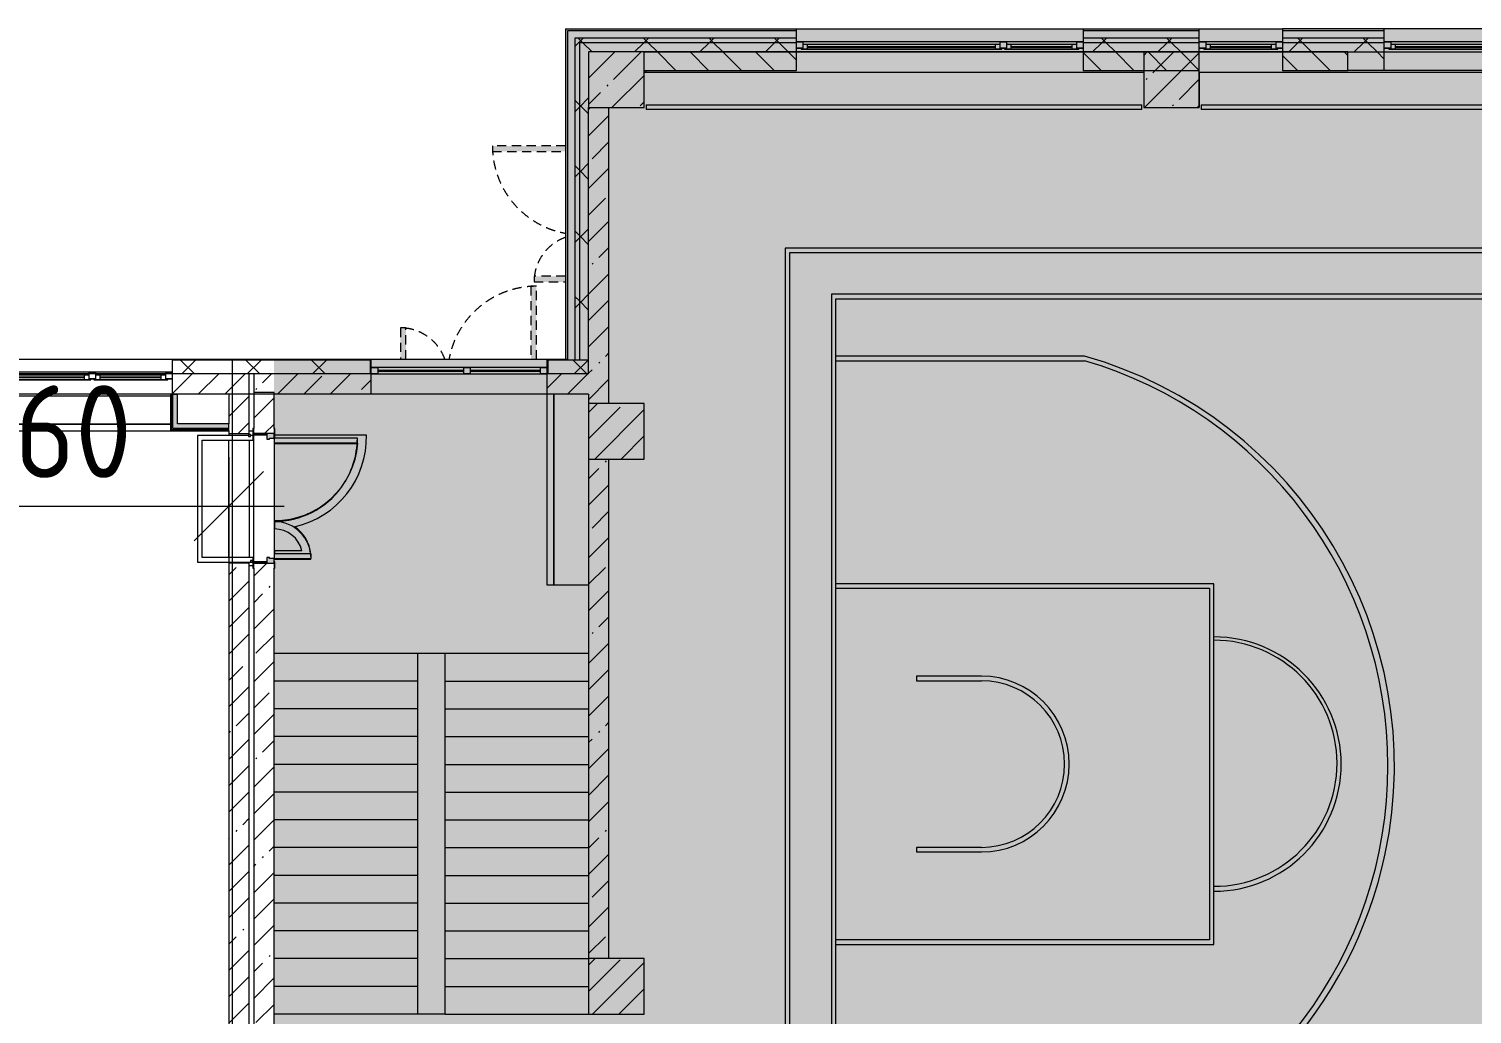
# Model space of a CAD drawing. Header units: millimetres. Extents: x 35143 to 244272, y -8553 to 29000.
# Drawn here: x 153371 to 168972, y 16700 to 27350 of the extents above; entities that cross this region are included whole.
import ezdxf

# ---------------------------------------------------------------- set-up
doc = ezdxf.new("R2010")
doc.units = ezdxf.units.MM
doc.linetypes.add('200_ШТРИХ__ш1_п0_6_', pattern=[160, 100, -60])
for name, color, linetype, lineweight in [('A-ANNO-DIMS', 7, 'Continuous', 9), ('A-ANNO-DIMS-500', 7, 'Continuous', 9), ('A-DETL-MBND-1', 7, '200_ШТРИХ__ш1_п0_6_', 9), ('A-GLAZ-1', 7, 'Continuous', 5), ('A-WALL', 7, 'Continuous', 9), ('A-WALL-4', 7, 'Continuous', 5), ('I-WALL-5', 7, 'Continuous', 5), ('S-COLS-1', 7, 'Continuous', 5), ('Оси', 7, 'Continuous', 9)]:
    doc.layers.add(name, color=color, linetype=linetype, lineweight=lineweight)
doc.layers.add('A-DETL-GENF-6', color=7, linetype='Continuous', lineweight=9, true_color=0xc0c0c0, transparency=0.4)
for name, color, linetype, lineweight, true_color in [('A-DOOR-4', 7, 'Continuous', 5, 0xe2e2e2), ('A-DOOR-5', 7, 'Continuous', 5, 0xb7b7b7), ('A-DOOR-FRAM-3', 7, 'Continuous', 5, 0xe2e2e2), ('A-DOOR-FRAM-4', 7, 'Continuous', 5, 0xaaaaaa), ('A-DOOR-FRAM-5', 7, 'Continuous', 5, 0xb7b7b7), ('A-FLOR-2', 7, 'Continuous', 5, 0xaaaaaa), ('A-FLOR-3', 7, 'Continuous', 5, 0xb7b7b7), ('A-GLAZ-2', 7, 'Continuous', 5, 0x737373), ('A-WALL-5', 7, 'Continuous', 9, 0x737373), ('A-WALL-6', 7, 'Continuous', 5, 0x737373), ('I-WALL-4', 7, 'Continuous', 9, 0xe7e7e7), ('I-WALL-6', 7, 'Continuous', 5, 0x737373), ('S-COLS-2', 7, 'Continuous', 5, 0x737373), ('S-STRS-1', 7, 'Continuous', 5, 0x737373)]:
    doc.layers.add(name, color=color, linetype=linetype, lineweight=lineweight, true_color=true_color)
doc.styles.add('ISOCPEUR_2', font='isocpeur.ttf', dxfattribs={"width": 0.9, "height": 1000})
doc.dimstyles.new('ISO-2_0_0_9К_Средний_округл2_2', dxfattribs={"dimscale": 304.8, "dimtxt": 995.981176, "dimasz": 2.46063, "dimexe": 1.968504, "dimexo": 0, "dimgap": 0, "dimtad": 1, "dimdec": 0, "dimrnd": 10, "dimzin": 0, "dimdsep": 46, "dimtxsty": 'ISOCPEUR_2', "dimblk1": 'OBLIQUE', "dimblk2": 'OBLIQUE', "dimsah": 1, "dimcen": 0.09, "dimdle": 1.968504, "dimazin": 0, "dimtfac": 1, "dimtdec": 4, "dimtix": 1, "dimtmove": 0, "dimatfit": 3, "dimfxl": 1, "dimtvp": 1, "dimtolj": 1, "dimtzin": 0, "dimarcsym": 2})
pattern_1 = [(45, (117261.88, 0), (-285.123, 285.123), []), (45, (117547, 0), (-285.123, 285.123), [504.031, -100.806, 16.764, -84.042])]
pattern_2 = [(45, (117261.9, 0), (-353.5534, 353.5534), []), (135, (117261.9, 0), (-353.5534, -353.5534), [])]
pattern_3 = [(45, (117261.9, 0), (-530.33, 530.33), []), (135, (117261.9, 0), (-530.33, -530.33), [])]

# ---------------------------------------------------------------- blocks, each defined once
blk = doc.blocks.new('BSC_Колонна _Прямоугольная - 600х600-V92-2_1_2_птичка')
at = {"layer": 'S-COLS-1'}
h = blk.add_hatch(dxfattribs=at)
h.set_pattern_fill('FP_103', color=256, style=0, pattern_type=2)
h.set_pattern_definition([(45, (-42460, -26800), (-285.123, 285.123), []), (45, (-42174.88, -26800), (-285.123, 285.123), [504.031, -100.806, 16.764, -84.042])])
h.paths.add_polyline_path([(-300, -300), (300, -300), (300, 300), (-300, 300), (-300, 39)])
at = {"layer": 'S-COLS-2'}
for p, q in [((300, 300), (-300, 300)), ((-300, 300), (-300, -300)), ((300, -300), (300, 300)), ((-300, -300), (300, -300))]:
    blk.add_line(p, q, dxfattribs=at)
blk = doc.blocks.new('BSC_Колонна _Прямоугольная - 600х600-V105-2_1_2_птичка')
at = {"layer": 'S-COLS-1'}
h = blk.add_hatch(dxfattribs=at)
h.set_pattern_fill('FP_113', color=256, style=0, pattern_type=2)
h.set_pattern_definition([(45, (-42460, -17000), (-285.123, 285.123), []), (45, (-42174.88, -17000), (-285.123, 285.123), [504.031, -100.806, 16.764, -84.042])])
h.paths.add_polyline_path([(-300, -300), (300, -300), (300, 300), (-300, 300)])
at = {"layer": 'S-COLS-2'}
for p, q in [((300, 300), (-300, 300)), ((-300, 300), (-300, -300)), ((300, -300), (300, 300)), ((-300, -300), (300, -300))]:
    blk.add_line(p, q, dxfattribs=at)
blk = doc.blocks.new('BSC_Колонна _Прямоугольная - 600х600-V106-2_1_2_птичка')
at = {"layer": 'S-COLS-1'}
h = blk.add_hatch(dxfattribs=at)
h.set_pattern_fill('FP_114', color=256, style=0, pattern_type=2)
h.set_pattern_definition([(45, (-42460, -23000), (-285.123, 285.123), []), (45, (-42174.88, -23000), (-285.123, 285.123), [504.031, -100.806, 16.764, -84.042])])
h.paths.add_polyline_path([(-300, -300), (300, -300), (300, 300), (-300, 300), (-300, -210)])
at = {"layer": 'S-COLS-2'}
for p, q in [((300, 300), (-300, 300)), ((-300, 300), (-300, -300)), ((300, -300), (300, 300)), ((-300, -300), (300, -300))]:
    blk.add_line(p, q, dxfattribs=at)
blk = doc.blocks.new('120_Окно_СКБ_2Ст - 120_Окно_СКБ_2Ст 3100х2500 _мал_створка слева_ 2-19089248-2_1_2_птичка')
at = {"layer": 'A-GLAZ-2'}
for p, q in [((-1550, -75), (-1550, -5)), ((-1550, -5), (-1480, -5)), ((1550, -5), (-1550, -5)), ((-1480, -75), (-1550, -75)), ((-1550, -75), (-1500, -75)), ((-1480, -75), (-1500, -75)), ((-1500, -75), (-1500, -85)), ((-1500, -85), (670, -85)), ((670, -85), (-1500, -85)), ((-1480, -5), (-1480, -75)), ((650, -35), (-1480, -35)), ((-1480, -35), (-1480, -75)), ((-1430, -85), (-1430, -35)), ((-1430, -55), (600, -55)), ((600, -65), (-1430, -65)), ((600, -85), (600, -35)), ((650, -75), (650, -5)), ((650, -5), (720, -5)), ((650, -75), (650, -35)), ((720, -75), (650, -75)), ((670, -75), (650, -75)), ((670, -75), (700, -75)), ((670, -85), (670, -75)), ((720, -75), (700, -75)), ((700, -75), (700, -85)), ((700, -85), (1500, -85)), ((1500, -85), (700, -85)), ((720, -5), (720, -75)), ((1480, -35), (720, -35)), ((720, -35), (720, -75)), ((770, -85), (770, -35)), ((770, -55), (1430, -55)), ((1430, -65), (770, -65)), ((1430, -85), (1430, -35)), ((1480, -75), (1480, -5)), ((1480, -5), (1550, -5)), ((1480, -75), (1480, -35)), ((1550, -75), (1480, -75)), ((1500, -75), (1480, -75)), ((1500, -75), (1550, -75)), ((1500, -85), (1500, -75)), ((1550, -5), (1550, -75))]:
    blk.add_line(p, q, dxfattribs=at)
blk = doc.blocks.new('120_Окно_СКБ_1Ст - 120_Окно_СКБ_1Ст 900х2500_h_-19906774-2_1_2_птичка')
at = {"layer": 'A-GLAZ-2'}
for p, q in [((-450, -75), (-450, -5)), ((-450, -5), (-380, -5)), ((450, -5), (-450, -5)), ((-380, -75), (-450, -75)), ((-450, -75), (-400, -75)), ((-380, -75), (-400, -75)), ((-400, -75), (-400, -85)), ((-400, -85), (400, -85)), ((400, -85), (-400, -85)), ((-380, -5), (-380, -75)), ((380, -35), (-380, -35)), ((-380, -35), (-380, -75)), ((-330, -85), (-330, -35)), ((-330, -55), (330, -55)), ((330, -65), (-330, -65)), ((330, -85), (330, -35)), ((380, -75), (380, -5)), ((380, -5), (450, -5)), ((380, -75), (380, -35)), ((450, -75), (380, -75)), ((400, -75), (380, -75)), ((400, -75), (450, -75)), ((400, -85), (400, -75)), ((450, -5), (450, -75))]:
    blk.add_line(p, q, dxfattribs=at)
blk = doc.blocks.new('120_Окно_СКБ_2Ст - 120_Окно_СКБ_2Ст 3100х2500 _мал_створка слева_ 2-22446355-2_1_2_птичка')
at = {"layer": 'A-GLAZ-1'}
for p, q in [((-1550, -127), (-1550, -57)), ((-1550, -57), (-1480, -57)), ((1550, -57), (-1550, -57)), ((-1480, -127), (-1550, -127)), ((-1550, -127), (-1500, -127)), ((-1480, -127), (-1500, -127)), ((-1500, -127), (-1500, -137)), ((-1500, -137), (670, -137)), ((670, -137), (-1500, -137)), ((-1480, -57), (-1480, -127)), ((650, -87), (-1480, -87)), ((-1480, -87), (-1480, -127)), ((-1430, -137), (-1430, -87)), ((-1430, -107), (600, -107)), ((600, -117), (-1430, -117)), ((600, -137), (600, -87)), ((650, -127), (650, -57)), ((650, -57), (720, -57)), ((650, -127), (650, -87)), ((720, -127), (650, -127)), ((670, -127), (650, -127)), ((670, -127), (700, -127)), ((670, -137), (670, -127)), ((720, -127), (700, -127)), ((700, -127), (700, -137)), ((700, -137), (1500, -137)), ((1500, -137), (700, -137)), ((720, -57), (720, -127)), ((1480, -87), (720, -87)), ((720, -87), (720, -127)), ((770, -137), (770, -87)), ((770, -107), (1430, -107)), ((1430, -117), (770, -117)), ((1430, -137), (1430, -87)), ((1480, -127), (1480, -57)), ((1480, -57), (1550, -57)), ((1480, -127), (1480, -87)), ((1550, -127), (1480, -127)), ((1500, -127), (1480, -127)), ((1500, -127), (1550, -127)), ((1500, -137), (1500, -127)), ((1550, -57), (1550, -127))]:
    blk.add_line(p, q, dxfattribs=at)
blk = doc.blocks.new('120_Окно_СКБ_2Ст - 120_Окно_СКБ_2Ст 1900х2400 глухое-23537524-2_1_2_птичка')
at = {"layer": 'A-GLAZ-2'}
for p, q in [((-950, 5), (-950, 75)), ((-950, 75), (-880, 75)), ((950, 75), (-950, 75)), ((-880, 5), (-950, 5)), ((-950, 5), (950, 5)), ((-880, 75), (-880, 5)), ((-120, 45), (-880, 45)), ((-120, 35), (-880, 35)), ((-120, 5), (-120, 75)), ((-120, 75), (-50, 75)), ((-50, 5), (-120, 5)), ((-50, 75), (-50, 5)), ((880, 45), (-50, 45)), ((880, 35), (-50, 35)), ((880, 5), (880, 75)), ((880, 75), (950, 75)), ((950, 5), (880, 5)), ((950, 75), (950, 5))]:
    blk.add_line(p, q, dxfattribs=at)
blk = doc.blocks.new('110_Дверь_СКБ_2Ст_Наружная - ДН-1_л__ Двухстворчатая 1350 х3200 _ЛК_ в свету с верхним остеклением 2-22448815-2_1_2_птичка')
at = {"layer": 'A-DETL-MBND-1'}
for points in [[(755, 79), (755, 869), (695, 869), (695, 79)], [(-655, 79), (-655, 419), (-715, 419), (-715, 79)]]:
    blk.add_hatch(color=256, dxfattribs=at).paths.add_polyline_path(points)
for p, q in [((755, 869), (695, 869)), ((695, 869), (695, 79)), ((755, 79), (755, 869)), ((-715, 419), (-715, 79)), ((-655, 419), (-715, 419)), ((-655, 79), (-655, 419))]:
    blk.add_line(p, q, dxfattribs=at)
for centre, radius, start, end in [((755, -91), 960, 90, 169.7202), ((-715, -91), 510, 19.6305, 90)]:
    blk.add_arc(centre, radius, start, end, dxfattribs=at)
blk = doc.blocks.new('110_Дверь_СКБ_2Ст - Д-1 Лестничная клетка EIS60-V182-2_1_2_птичка')
at = {"layer": 'A-DOOR-4'}
for points in [[(-587.5, 110), (-587.5, 1010), (-637.5, 1010), (-637.5, 110)], [(662.5, 510), (612.5, 510), (612.5, 110), (662.5, 110)], [(712.5, 30), (697.5, 30), (697.5, -110), (712.5, -110)]]:
    blk.add_hatch(color=256, dxfattribs=at).paths.add_polyline_path(points)
h = blk.add_hatch(color=256, dxfattribs=at)
h.paths.add_polyline_path([(712.5, 110), (662.5, 110), (662.5, 60), (652.5, 60), (654.4, 30), (712.5, 30), (712.5, 90.1)])
h.paths.add_polyline_path([(-627.5, 60), (-637.5, 60), (-637.5, 110), (-687.5, 110), (-687.5, 30), (-627.5, 30)])
at = {"layer": 'A-DOOR-FRAM-3'}
for points in [[(-672.5, 110), (-672.5, 118), (-742.5, 118), (-742.5, 110)], [(-672.5, 30), (-687.5, 30), (-687.5, -110), (-672.5, -110)], [(767.5, 110), (767.5, 118), (697.5, 118), (697.5, 110)], [(-672.5, -110), (-742.5, -110), (-742.5, -118), (-672.5, -118)], [(767.5, -118), (767.5, -110), (697.5, -110), (697.5, -118)]]:
    blk.add_hatch(color=256, dxfattribs=at).paths.add_polyline_path(points)
at = {"layer": 'A-DOOR-5'}
for p, q in [((-637.5, 1010), (-637.5, 110)), ((-587.5, 1010), (-637.5, 1010)), ((-587.5, 110), (-587.5, 1010)), ((662.5, 510), (612.5, 510)), ((612.5, 510), (612.5, 110)), ((662.5, 110), (662.5, 510)), ((-637.5, 110), (-587.5, 110)), ((612.5, 110), (662.5, 110))]:
    blk.add_line(p, q, dxfattribs=at)
for centre, radius, start, end in [((-637.5, 110), 900, 72, 90), ((-637.5, 110), 900, 54, 72), ((-637.5, 110), 900, 0, 54), ((662.5, 110), 400, 90, 180)]:
    blk.add_arc(centre, radius, start, end, dxfattribs=at)
at = {"layer": 'A-DOOR-FRAM-4'}
for p, q in [((-687.5, 110), (-687.5, 30)), ((-687.5, 30), (-627.5, 30)), ((-672.5, 30), (-687.5, 30)), ((-687.5, 30), (-687.5, -110)), ((-672.5, -110), (-672.5, 30)), ((-637.5, 60), (-637.5, 110)), ((-627.5, 60), (-637.5, 60)), ((-627.5, 30), (-627.5, 60)), ((662.5, 60), (652.5, 60)), ((652.5, 60), (652.5, 30)), ((652.5, 30), (712.5, 30)), ((662.5, 110), (662.5, 60)), ((712.5, 30), (697.5, 30)), ((697.5, 30), (697.5, -110)), ((712.5, 30), (712.5, 110)), ((712.5, -110), (712.5, 30)), ((-672.5, -110), (-742.5, -110)), ((-742.5, -110), (-742.5, -118)), ((-742.5, -118), (-672.5, -118)), ((-687.5, -110), (-672.5, -110)), ((-672.5, -118), (-672.5, -110)), ((697.5, -110), (712.5, -110)), ((767.5, -110), (697.5, -110)), ((697.5, -110), (697.5, -118)), ((697.5, -118), (767.5, -118)), ((767.5, -118), (767.5, -110))]:
    blk.add_line(p, q, dxfattribs=at)
at = {"layer": 'A-DOOR-FRAM-5'}
for p, q in [((-672.5, 118), (-742.5, 118)), ((-742.5, 118), (-742.5, 110)), ((-742.5, 110), (-672.5, 110)), ((-637.5, 110), (-687.5, 110)), ((-672.5, 110), (-672.5, 118)), ((712.5, 110), (662.5, 110)), ((767.5, 118), (697.5, 118)), ((697.5, 118), (697.5, 110)), ((697.5, 110), (767.5, 110)), ((767.5, 110), (767.5, 118))]:
    blk.add_line(p, q, dxfattribs=at)
blk = doc.blocks.new('110_Дверь_СКБ_2Ст_Наружная - ДН-1_л__ Двухстворчатая 1350 х3200 _ЛК_ в свету с верхним остеклением EI30-23529464-2_1_2_птичка')
at = {"layer": 'A-DETL-MBND-1'}
for points in [[(695, 512), (695, 125), (755, 125), (755, 915), (695, 915)], [(-715, 125), (-655, 125), (-655, 465), (-715, 465)]]:
    blk.add_hatch(color=256, dxfattribs=at).paths.add_polyline_path(points)
for p, q in [((755, 915), (695, 915)), ((695, 915), (695, 125)), ((755, 125), (755, 915)), ((-715, 465), (-715, 125)), ((-655, 465), (-715, 465)), ((-655, 125), (-655, 465))]:
    blk.add_line(p, q, dxfattribs=at)
for centre, radius, start, end in [((755, -45), 960, 90, 169.737), ((-715, -45), 510, 19.5984, 90)]:
    blk.add_arc(centre, radius, start, end, dxfattribs=at)
blk = doc.blocks.new('Зашивка приборов отопления22 - Зашивка приборов отопления-33321747-2_1_2_птичка')
at = {"layer": 'A-WALL-4'}
for p, q in [((37288, 26888), (34188, 26888)), ((34188, 26567), (37268, 26567)), ((37268, 26567), (34188, 26567)), ((34188, 26492), (37268, 26492))]:
    blk.add_line(p, q, dxfattribs=at)
blk = doc.blocks.new('Зашивка приборов отопления28 - Зашивка приборов отопления-33322877-2_1_2_птичка')
at = {"layer": 'A-WALL-6'}
for p, q in [((75401, 486), (73341, 486)), ((73341, 486), (73341, 411)), ((73341, 411), (73341, 36)), ((75401, 411), (73341, 411)), ((73341, 411), (73341, 36)), ((73341, 411), (75401, 411))]:
    blk.add_line(p, q, dxfattribs=at)
blk = doc.blocks.new('DIMBLOCK66-2_1_2_птичка')
at = {"layer": 'A-ANNO-DIMS-500'}
for p, q in [((155532, 22721), (155532, 21591)), ((155532, 22191), (155532, 22721)), ((150872, 22600), (150872, 21591)), ((150872, 22191), (150872, 22600)), ((150272, 22191), (156132, 22191))]:
    blk.add_line(p, q, dxfattribs=at)
at = {"layer": 'A-ANNO-DIMS-500', "lineweight": 20}
for p, q in [((150872, 22191), (151247, 22566)), ((155532, 22191), (155907, 22566)), ((150872, 22191), (150497, 21816)), ((155532, 22191), (155157, 21816))]:
    blk.add_line(p, q, dxfattribs=at)
at = {"layer": 'A-ANNO-DIMS-500', "color": 0, "insert": (151890, 23497), "char_height": 1000, "width": 3148.83, "attachment_point": 1, "line_spacing_factor": 1.149209, "style": 'ISOCPEUR_2'}
blk.add_mtext('4660', dxfattribs=at)
blk = doc.blocks.new('_Oblique')
at = {"color": 0, "linetype": 'ByBlock', "lineweight": -2}
blk.add_line((-0.5, -0.5), (0.5, 0.5), dxfattribs=at)

msp = doc.modelspace()

# ---------------------------------------------------------------- hatches: boundary and pattern name
at = {"layer": 'A-DETL-GENF-6'}
msp.add_hatch(color=256, dxfattribs=at).paths.add_polyline_path([(193102.8, -280), (193121.9, -280), (193121.9, 3300), (202121.9, 3300), (202121.9, 27350), (159171.9, 27350), (159171.9, 23778), (156021.9, 23778), (156021.9, -280), (192175.3, -280)])
at = {"layer": 'A-WALL-4'}
h = msp.add_hatch(dxfattribs=at)
h.set_pattern_fill('FP_87', color=256, style=0, pattern_type=2)
h.set_pattern_definition(pattern_2)
h.paths.add_polyline_path([(202065.7, 27200), (202121.9, 27200), (202121.9, 27250), (197611.9, 27250), (197611.9, 27200), (201450.5, 27200)])
h.paths.add_polyline_path([(194030.3, 27200), (195111.9, 27200), (195111.9, 27250), (193601.9, 27250), (193601.9, 27200)])
h.paths.add_polyline_path([(184755.1, 27200), (185221.9, 27200), (185218.9, 27250), (183421.9, 27250), (183421.9, 27200), (183827.6, 27200)])
h.paths.add_polyline_path([(186121.9, 27200), (191501.9, 27200), (191501.9, 27250), (186121.9, 27250)])
h.paths.add_polyline_path([(182521.9, 27200), (182521.9, 27250), (181441.9, 27250), (181441.9, 27200), (182217.1, 27200)])
h.paths.add_polyline_path([(166922.2, 27200), (168022.1, 27200), (168022.1, 27250), (166922.2, 27250)])
h.paths.add_polyline_path([(177121.9, 27200), (178301.9, 27200), (178301.9, 27250), (177121.9, 27250)])
h.paths.add_polyline_path([(174421.9, 27200), (174421.9, 27250), (173171.8, 27250), (173171.8, 27200), (174088.7, 27200)])
h.paths.add_polyline_path([(171769.9, 27200), (172271.8, 27200), (172271.8, 27250), (171122.1, 27250), (171122.1, 27200)])
h.paths.add_polyline_path([(159321.9, 27200), (161668.9, 27200), (161668.9, 27250), (159271.9, 27250), (159271.9, 27200)])
h.paths.add_polyline_path([(166022.2, 27200), (166022.2, 27250), (164768.9, 27250), (164768.9, 27200), (165277.2, 27200)])
h = msp.add_hatch(dxfattribs=at)
h.set_pattern_fill('FP_87', color=256, style=0, pattern_type=2)
h.set_pattern_definition(pattern_2)
h.paths.add_polyline_path([(159271.9, 23770), (159321.9, 23770), (159321.9, 27200), (159271.9, 27200), (159271.9, 23778)])
h = msp.add_hatch(dxfattribs=at)
h.set_pattern_fill('FP_87', color=256, style=0, pattern_type=2)
h.set_pattern_definition(pattern_2)
h.paths.add_polyline_path([(201461.9, 27100), (202121.9, 27100), (202121.9, 27200), (197611.9, 27200), (197611.9, 27100), (201450.5, 27100)])
h.paths.add_polyline_path([(184755.1, 27100), (185221.9, 27100), (185218.9, 27200), (183421.9, 27200), (183421.9, 27100), (184021.9, 27100)])
h.paths.add_polyline_path([(182521.9, 27100), (182521.9, 27200), (181441.9, 27200), (181441.9, 27100), (182217.1, 27100)])
h.paths.add_polyline_path([(186121.9, 27100), (191501.9, 27100), (191501.9, 27200), (186121.9, 27200)])
h.paths.add_polyline_path([(195111.9, 27100), (195111.9, 27200), (193601.9, 27200), (193601.9, 27100), (194957.9, 27100)])
h.paths.add_polyline_path([(174421.9, 27100), (174421.9, 27200), (173171.8, 27200), (173171.8, 27100), (174088.7, 27100)])
h.paths.add_polyline_path([(178301.9, 27100), (178301.9, 27200), (177121.9, 27200), (177121.9, 27100), (178262.5, 27100)])
h.paths.add_polyline_path([(171122.1, 27100), (172271.8, 27100), (172271.8, 27200), (171122.1, 27200)])
h.paths.add_polyline_path([(161668.9, 27100), (161668.9, 27200), (159321.9, 27200), (159321.9, 27100), (160639.6, 27100)])
h.paths.add_polyline_path([(164768.9, 27100), (166022.2, 27100), (166022.2, 27200), (164768.9, 27200)])
h.paths.add_polyline_path([(166922.2, 27100), (168022.1, 27100), (168022.1, 27200), (166922.2, 27200)])
h = msp.add_hatch(dxfattribs=at)
h.set_pattern_fill('FP_87', color=256, style=0, pattern_type=2)
h.set_pattern_definition(pattern_2)
h.paths.add_polyline_path([(159421.9, 23770), (159421.9, 27100), (159321.9, 27100), (159321.9, 23770)])
h = msp.add_hatch(dxfattribs=at)
h.set_pattern_fill('FP_97', color=256, style=0, pattern_type=2)
h.set_pattern_definition([(135, (117261.88, 0), (-176.7767, -176.7767), [])])
h.paths.add_polyline_path([(160021.9, 26900), (161668.9, 26900), (161668.9, 27100), (160021.9, 27100), (160021.9, 26947.7)])
h.paths.add_polyline_path([(167626.7, 26900), (167626.7, 27100), (166922.2, 27100), (166922.2, 26900), (167132.3, 26900)])
h.paths.add_polyline_path([(164768.9, 26900), (166022.2, 26900), (166022.2, 27100), (164768.9, 27100)])
h = msp.add_hatch(dxfattribs=at)
h.set_pattern_fill('FP_87', color=256, style=0, pattern_type=2)
h.set_pattern_definition(pattern_2)
h.paths.add_polyline_path([(151121.9, 23620), (151821.9, 23620), (151821.9, 23770), (151101.9, 23770), (151101.9, 23620)])
h.paths.add_polyline_path([(156021.9, 23620), (156021.9, 23770), (154921.9, 23770), (154921.9, 23620), (156002, 23620)])
h = msp.add_hatch(dxfattribs=at)
h.set_pattern_fill('FP_87', color=256, style=0, pattern_type=2)
h.set_pattern_definition(pattern_2)
h.paths.add_polyline_path([(159171.9, 23620), (159421.9, 23620), (159421.9, 23770), (158979.9, 23770), (158979.9, 23620), (159151.2, 23620)])
h.paths.add_polyline_path([(157063.9, 23620), (157063.9, 23770), (156021.9, 23770), (156021.9, 23620), (156929.5, 23620)])
at = {"layer": 'I-WALL-4'}
for points in [[(154926.9, 23029), (154976.9, 23029), (154976.9, 23399), (154926.9, 23399), (154926.9, 23368.5)], [(154976.9, 23029), (155531.9, 23029), (155531.9, 23079), (154976.9, 23079)]]:
    msp.add_hatch(color=256, dxfattribs=at).paths.add_polyline_path(points)
at = {"layer": 'I-WALL-5'}
h = msp.add_hatch(dxfattribs=at)
h.set_pattern_fill('FP_98', color=256, style=0, pattern_type=2)
h.set_pattern_definition([(135, (117261.9, 0), (-353.5534, -353.5534), [])])
h.paths.add_polyline_path([(197611.9, 26900), (197911.9, 26900), (197911.9, 27100), (197611.9, 27100), (197611.9, 26974.9)])
h.paths.add_polyline_path([(201461.9, 26900), (201461.9, 27100), (198411.9, 27100), (198411.9, 26900), (201450.5, 26900)])
h.paths.add_polyline_path([(190801.9, 26900), (190801.9, 27100), (188071.9, 27100), (188071.9, 26900), (190320.3, 26900)])
h.paths.add_polyline_path([(185221.9, 26900), (185218.9, 27100), (184021.9, 27100), (184021.9, 26900), (185218.9, 26900)])
h.paths.add_polyline_path([(191501.9, 26900), (191501.9, 27100), (191301.9, 27100), (191301.9, 26900)])
h.paths.add_polyline_path([(186121.9, 26900), (187571.9, 26900), (187571.9, 27100), (186121.9, 27100)])
h.paths.add_polyline_path([(194011.9, 26900), (194011.9, 27100), (193601.9, 27100), (193601.9, 26900)])
h.paths.add_polyline_path([(195111.9, 26900), (195111.9, 27100), (194511.9, 27100), (194511.9, 26900), (194957.9, 26900)])
h.paths.add_polyline_path([(173624.9, 26900), (174421.9, 26900), (174421.9, 27100), (173171.8, 27100), (173171.8, 26900)])
h.paths.add_polyline_path([(171122.1, 26900), (172271.8, 26900), (172271.8, 27100), (171122.1, 27100)])
h.paths.add_polyline_path([(177121.9, 26900), (178321.9, 26900), (178321.9, 27100), (177121.9, 27100)])
h.paths.add_polyline_path([(181726.7, 26900), (182521.9, 26900), (182521.9, 27100), (181421.9, 27100), (181421.9, 26900)])
h.paths.add_polyline_path([(167626.7, 26900), (168022.1, 26900), (168022.1, 27100), (167626.7, 27100)])
h = msp.add_hatch(dxfattribs=at)
h.set_pattern_fill('FP_95', color=256, style=0, pattern_type=2)
h.set_pattern_definition(pattern_1)
h.paths.add_polyline_path([(159641.9, 23300), (159641.9, 26500), (159421.9, 26500), (159421.9, 23300)])
h = msp.add_hatch(dxfattribs=at)
h.set_pattern_fill('FP_95', color=256, style=0, pattern_type=2)
h.set_pattern_definition(pattern_1)
h.paths.add_polyline_path([(155074.5, 23400), (155751.9, 23400), (155751.9, 23620), (154921.9, 23620), (154921.9, 23400)])
h.paths.add_polyline_path([(150871.9, 23400), (151821.9, 23400), (151821.9, 23620), (150871.9, 23620)])
h = msp.add_hatch(dxfattribs=at)
h.set_pattern_fill('FP_95', color=256, style=0, pattern_type=2)
h.set_pattern_definition(pattern_1)
h.paths.add_polyline_path([(155801.9, 23400), (156021.9, 23400), (156021.9, 23620), (155801.9, 23620)])
h = msp.add_hatch(dxfattribs=at)
h.set_pattern_fill('FP_95', color=256, style=0, pattern_type=2)
h.set_pattern_definition(pattern_1)
h.paths.add_polyline_path([(159421.9, 23400), (159421.9, 23620), (158971.9, 23620), (158971.9, 23400), (159248.3, 23400)])
h.paths.add_polyline_path([(156929.5, 23400), (157071.9, 23400), (157066.9, 23620), (156021.9, 23620), (156021.9, 23400)])
h = msp.add_hatch(dxfattribs=at)
h.set_pattern_fill('FP_95', color=256, style=0, pattern_type=2)
h.set_pattern_definition(pattern_1)
h.paths.add_polyline_path([(156002, 10450), (156021.9, 10450), (156021.9, 12125), (155801.9, 12125), (155801.9, 10450)])
h.paths.add_polyline_path([(155801.9, 13525), (156021.9, 13525), (156021.9, 21575), (155801.9, 21575), (155801.9, 13534.8)])
h.paths.add_polyline_path([(156021.9, 22975), (156021.9, 23420.3), (155801.9, 23420.3), (155801.9, 22975), (156002, 22975)])
h = msp.add_hatch(dxfattribs=at)
h.set_pattern_fill('FP_95', color=256, style=0, pattern_type=2)
h.set_pattern_definition(pattern_1)
h.paths.add_polyline_path([(155531.9, 11200), (155751.9, 11200), (155751.9, 12125), (155531.9, 12125), (155531.9, 11221)])
h.paths.add_polyline_path([(155751.9, 13525), (155751.9, 21575), (155531.9, 21575), (155531.9, 13525)])
h.paths.add_polyline_path([(155751.9, 22975), (155751.9, 23400), (155531.9, 23400), (155531.9, 22975)])
h = msp.add_hatch(dxfattribs=at)
h.set_pattern_fill('FP_187', color=256, style=0, pattern_type=2)
h.set_pattern_definition(pattern_3)
h.paths.add_polyline_path([(154914.4, 23004), (155531.9, 23004), (155531.9, 23016.5), (154914.4, 23016.5)])
h = msp.add_hatch(dxfattribs=at)
h.set_pattern_fill('FP_187', color=256, style=0, pattern_type=2)
h.set_pattern_definition(pattern_3)
h.paths.add_polyline_path([(155074.5, 23016.5), (155531.9, 23016.5), (155531.9, 23029), (154926.9, 23029), (154926.9, 23016.5), (154976.9, 23016.5)])
h = msp.add_hatch(dxfattribs=at)
h.set_pattern_fill('FP_95', color=256, style=0, pattern_type=2)
h.set_pattern_definition(pattern_1)
h.paths.add_polyline_path([(159641.9, 17300), (159641.9, 22700), (159421.9, 22700), (159421.9, 17300)])
at = {"layer": 'S-COLS-1'}
h = msp.add_hatch(dxfattribs=at)
h.set_pattern_fill('FP_95', color=256, style=0, pattern_type=2)
h.set_pattern_definition(pattern_1)
h.paths.add_polyline_path([(166021.9, 26500), (166021.9, 27100), (165421.9, 27100), (165421.9, 26500)])

# ---------------------------------------------------------------- linework, layer by layer
at = {"layer": 'A-DETL-MBND-1'}
msp.add_line((155801.9, 23619.7), (155751.9, 23619.7), dxfattribs=at)
at = {"layer": 'A-FLOR-2'}
for p, q in [((154901.9, 23380), (151821.9, 23380)), ((155801.9, 23400), (155751.9, 23400)), ((151821.9, 23079), (154901.9, 23079)), ((155511.9, 23003), (154901.9, 23003)), ((155746.9, 22954.3), (155195.2, 22954.3)), ((155195.2, 22954.3), (155195.2, 21584.5)), ((155511.9, 23000), (155511.9, 23003)), ((155531.9, 23000), (155511.9, 23000)), ((155793.9, 23000), (155751.9, 23000)), ((155795.2, 22954.3), (155766.9, 22954.3)), ((155795.2, 22904.3), (155795.2, 22954.3)), ((155245.2, 21634.5), (155245.2, 22904.3)), ((155245.2, 22904.3), (155795.2, 22904.3)), ((155195.2, 21584.5), (155793.9, 21584.5)), ((155795.2, 21634.5), (155245.2, 21634.5)), ((155751.2, 21550), (155793.9, 21550)), ((155795.2, 21590), (155795.2, 21634.5))]:
    msp.add_line(p, q, dxfattribs=at)
at = {"layer": 'A-FLOR-3'}
for p, q in [((160041.9, 26880), (160021.9, 26880)), ((166022.2, 26880), (166022.2, 26500)), ((181901.9, 24981.3), (161545.5, 24981.3)), ((161545.5, 24981.3), (161545.5, 13824.4)), ((161595.5, 13874.4), (161595.5, 24931.3)), ((161595.5, 24931.3), (181851.9, 24931.3)), ((181401.9, 24481.3), (162045.5, 24481.3)), ((162045.5, 24481.3), (162045.5, 14324.4)), ((162095.5, 14374.4), (162095.5, 24431.3)), ((162095.5, 24431.3), (171698.7, 24431.3)), ((164781.6, 23812.8), (162091.9, 23812.8)), ((162091.9, 23812.8), (162091.9, 23762.8)), ((162091.9, 23762.8), (164781.6, 23762.8)), ((157020.1, 22959.2), (156025.3, 22959.2)), ((156025.3, 22959.2), (156025.3, 22925)), ((156025.3, 22869.2), (156927.6, 22869.2)), ((156025.3, 22034.2), (156025.3, 21944.2)), ((156322.4, 21708.1), (156025.3, 21708.1)), ((156025.3, 21708.1), (156025.3, 21675)), ((156025.3, 21625), (156025.3, 21618.1)), ((156025.3, 21618.1), (156419.7, 21618.1)), ((166181.6, 21352.8), (162091.9, 21352.8)), ((162091.9, 21352.8), (162091.9, 21302.8)), ((162091.9, 21302.8), (166131.6, 21302.8)), ((166131.6, 21302.8), (166131.6, 17502.8)), ((166181.6, 17452.8), (166181.6, 21352.8)), ((162966.9, 20352.8), (162966.9, 20302.8)), ((163666.9, 20352.8), (162966.9, 20352.8)), ((162966.9, 20302.8), (163666.9, 20302.8)), ((163666.9, 18502.8), (162966.9, 18502.8)), ((162966.9, 18502.8), (162966.9, 18452.8)), ((162966.9, 18452.8), (163666.9, 18452.8)), ((166131.6, 17502.8), (162091.9, 17502.8)), ((162091.9, 17502.8), (162091.9, 17452.8)), ((162091.9, 17452.8), (166181.6, 17452.8))]:
    msp.add_line(p, q, dxfattribs=at)
for centre, radius, start, end in [((163526.9, 19382.8), 4604.2, 348.13013, 74.18669), ((163497.4, 19382.8), 4564.4, 286.34112, 73.65888), ((156025.3, 22939.2), 995, 282.67054, 1.1511), ((156025.3, 22939.2), 905, 270, 355.56313), ((156025.3, 21639.2), 305, 13.0427, 90), ((156025.3, 21639.2), 395, 5.20117, 56.45952), ((156025.3, 21639.2), 395, 356.92799, 357.93552), ((166181.6, 19402.8), 1375, 270, 90), ((166181.6, 19411.7), 1330, 270, 90), ((163666.9, 19402.8), 950, 270, 90), ((163666.9, 19402.8), 900, 270, 90), ((163526.9, 19382.8), 4604.2, 285.81331, 348.1026)]:
    msp.add_arc(centre, radius, start, end, dxfattribs=at)
at = {"layer": 'A-WALL'}
for p, q in [((157066.9, 23773), (154921.9, 23773)), ((157063.9, 23770), (154921.9, 23770)), ((155751.9, 23620), (154921.9, 23620)), ((154914.4, 23016.5), (154914.4, 23399)), ((154926.9, 23029), (154926.9, 23399)), ((155531.9, 23016.5), (154914.4, 23016.5)), ((155531.9, 23029), (154926.9, 23029)), ((155531.9, 23004), (155531.9, 23079))]:
    msp.add_line(p, q, dxfattribs=at)
at = {"layer": 'A-WALL-4'}
for p, q in [((151121.9, 23778), (159171.9, 23778)), ((154921.9, 23778), (154921.9, 23620)), ((155801.9, 23620), (151101.9, 23620)), ((155746.9, 22965), (155746.9, 22945)), ((155766.9, 22965), (155746.9, 22965)), ((155746.9, 22945), (155766.9, 22945)), ((155766.9, 22945), (155766.9, 22965)), ((155786.9, 21605), (155766.9, 21605)), ((155766.9, 21605), (155766.9, 21585)), ((155766.9, 21585), (155786.9, 21585)), ((155786.9, 21585), (155786.9, 21605))]:
    msp.add_line(p, q, dxfattribs=at)
at = {"layer": 'A-WALL-5'}
for p, q in [((159191.9, 27330), (159191.9, 23779.7)), ((161668.9, 27330), (159191.9, 27330)), ((166022.2, 27330), (164768.9, 27330)), ((168022.1, 27330), (166922.2, 27330)), ((159271.9, 27250), (159271.9, 23770)), ((161668.9, 27250), (159271.9, 27250)), ((159321.9, 27200), (159321.9, 23770)), ((161668.9, 27200), (159321.9, 27200)), ((166022.2, 27250), (164768.9, 27250)), ((166022.2, 27200), (164768.9, 27200)), ((168022.1, 27250), (166922.2, 27250)), ((168022.1, 27200), (166922.2, 27200)), ((161668.9, 27100), (160021.9, 27100)), ((160021.9, 27100), (161668.9, 27100)), ((166022.2, 27100), (164768.9, 27100)), ((164768.9, 27100), (166022.2, 27100)), ((167626.7, 27100), (166922.2, 27100)), ((166922.2, 27100), (168022.1, 27100)), ((167626.7, 26900), (167626.7, 27100)), ((157063.9, 23620), (157063.9, 23770)), ((157066.9, 23620), (157066.9, 23773)), ((158976.9, 23773), (158976.9, 23620)), ((159191.9, 23773), (158976.9, 23773)), ((158979.9, 23770), (158979.9, 23620)), ((159421.9, 23770), (158979.9, 23770)), ((159171.9, 23778), (159191.9, 23778)), ((159191.9, 23778), (159191.9, 23770)), ((157071.9, 23620), (155801.9, 23620)), ((159421.9, 23620), (158971.9, 23620))]:
    msp.add_line(p, q, dxfattribs=at)
at = {"layer": 'A-WALL-6'}
for p, q in [((159171.9, 27350), (159171.9, 23778)), ((159171.9, 27350), (166922.2, 27350)), ((161668.9, 27100), (161668.9, 27350)), ((164768.9, 27350), (164768.9, 27100)), ((166022.2, 27100), (166022.2, 27350)), ((166922.2, 27350), (166922.2, 27100)), ((193601.9, 27350), (166922.2, 27350)), ((168022.1, 27100), (168022.1, 27350)), ((161668.9, 26900), (161668.9, 27100)), ((164768.9, 27100), (161668.9, 27100)), ((164768.9, 27100), (164768.9, 26900)), ((166022.2, 26900), (166022.2, 27100)), ((166922.2, 27100), (166022.2, 27100)), ((166922.2, 27100), (166922.2, 26900)), ((160021.9, 26900), (161668.9, 26900)), ((164768.9, 26900), (166022.2, 26900)), ((166922.2, 26900), (167626.7, 26900)), ((159421.9, 23620), (159421.9, 26500)), ((157071.9, 23620), (157071.9, 23778)), ((158971.9, 23778), (158971.9, 23620))]:
    msp.add_line(p, q, dxfattribs=at)
at = {"layer": 'I-WALL-5'}
for p, q in [((154921.9, 23620), (154921.9, 23400)), ((155751.9, 22965), (155751.9, 23620)), ((155801.9, 23620), (155801.9, 23030)), ((156021.9, 23420.3), (155801.9, 23420.3)), ((155751.9, 23400), (150871.9, 23400)), ((154901.9, 23399), (154901.9, 23004)), ((154976.9, 23399), (154901.9, 23399)), ((154976.9, 23079), (154976.9, 23399)), ((155531.9, 23400), (155531.9, 23079)), ((154901.9, 23004), (155531.9, 23004)), ((155531.9, 23079), (154976.9, 23079)), ((155531.9, 23004), (155531.9, 22954.3)), ((155531.9, 22975), (155751.9, 22975)), ((155801.9, 21590), (155801.9, 22960)), ((155531.9, 21634.5), (155531.9, 22904.3)), ((155751.9, 22904.3), (155751.9, 21634.5)), ((155531.9, 21584.5), (155531.9, 13518)), ((155751.9, 21575), (155531.9, 21575)), ((155751.9, 11200), (155751.9, 21584.5)), ((155801.9, 21520), (155801.9, 13580))]:
    msp.add_line(p, q, dxfattribs=at)
at = {"layer": 'I-WALL-6'}
for p, q in [((161668.9, 27100), (164768.9, 27100)), ((166022.2, 27100), (166922.2, 27100)), ((168022.1, 26900), (168022.1, 27100)), ((168022.1, 27100), (171122.1, 27100)), ((160041.9, 26900), (160041.9, 26880)), ((165421.9, 26880), (160041.9, 26880)), ((171421.9, 26880), (166021.9, 26880)), ((183421.9, 26900), (167626.7, 26900)), ((160042.9, 26530), (165401.9, 26530)), ((160042.9, 26530), (160042.9, 26480)), ((165401.9, 26480), (165401.9, 26530)), ((166043.2, 26529), (171400.9, 26529)), ((166043.2, 26529), (166043.2, 26479)), ((159641.9, 23300), (159641.9, 26500)), ((165401.9, 26480), (160042.9, 26480)), ((171400.9, 26479), (166043.2, 26479)), ((157071.9, 23400), (157071.9, 23620)), ((158971.9, 23620), (158971.9, 23400)), ((156021.9, 23030), (156021.9, 23420.3)), ((159421.9, 23400), (155801.9, 23400)), ((159421.9, 23400), (159421.9, 23300)), ((156021.9, 22875), (156021.9, 21675)), ((159421.9, 22700), (159421.9, 17300)), ((159641.9, 17300), (159641.9, 22700)), ((156021.9, 15200), (156021.9, 21520))]:
    msp.add_line(p, q, dxfattribs=at)
at = {"layer": 'S-COLS-2'}
for p, q in [((166021.9, 27100), (165421.9, 27100)), ((165421.9, 27100), (165421.9, 26500)), ((166021.9, 26500), (166021.9, 27100)), ((165421.9, 26500), (166021.9, 26500))]:
    msp.add_line(p, q, dxfattribs=at)
at = {"layer": 'S-STRS-1'}
for p, q in [((156021.9, 22875), (156021.9, 21675)), ((156021.9, 20600), (157871.9, 20600)), ((157571.9, 20600), (157571.9, 20300)), ((157871.9, 20600), (159421.9, 20600)), ((157871.9, 20300), (157871.9, 20600)), ((157871.9, 20600), (159421.9, 20600)), ((157571.9, 20300), (156021.9, 20300)), ((157571.9, 20300), (156021.9, 20300)), ((157571.9, 20300), (157571.9, 20000)), ((157871.9, 20000), (157871.9, 20300)), ((157871.9, 20300), (159421.9, 20300)), ((157871.9, 20300), (159421.9, 20300)), ((157571.9, 20000), (156021.9, 20000)), ((157571.9, 20000), (156021.9, 20000)), ((157571.9, 20000), (157571.9, 19700)), ((157871.9, 19700), (157871.9, 20000)), ((157871.9, 20000), (159421.9, 20000)), ((157871.9, 20000), (159421.9, 20000)), ((157571.9, 19700), (156021.9, 19700)), ((157571.9, 19700), (156021.9, 19700)), ((157571.9, 19700), (157571.9, 19400)), ((157871.9, 19400), (157871.9, 19700)), ((157871.9, 19700), (159421.9, 19700)), ((157871.9, 19700), (159421.9, 19700)), ((157571.9, 19400), (156021.9, 19400)), ((157571.9, 19400), (156021.9, 19400)), ((157571.9, 19400), (157571.9, 19100)), ((157871.9, 19100), (157871.9, 19400)), ((157871.9, 19400), (159421.9, 19400)), ((157871.9, 19400), (159421.9, 19400)), ((157571.9, 19100), (156021.9, 19100)), ((157571.9, 19100), (156021.9, 19100)), ((157571.9, 19100), (157571.9, 18800)), ((157871.9, 18800), (157871.9, 19100)), ((157871.9, 19100), (159421.9, 19100)), ((157871.9, 19100), (159421.9, 19100)), ((157571.9, 18800), (156021.9, 18800)), ((157571.9, 18800), (156021.9, 18800)), ((157571.9, 18800), (157571.9, 18500)), ((157871.9, 18500), (157871.9, 18800)), ((157871.9, 18800), (159421.9, 18800)), ((157871.9, 18800), (159421.9, 18800)), ((157571.9, 18500), (156021.9, 18500)), ((157571.9, 18500), (156021.9, 18500)), ((157571.9, 18500), (157571.9, 18200)), ((157871.9, 18200), (157871.9, 18500)), ((157871.9, 18500), (159421.9, 18500)), ((157871.9, 18500), (159421.9, 18500)), ((157571.9, 18200), (156021.9, 18200)), ((157571.9, 18200), (156021.9, 18200)), ((157571.9, 18200), (157571.9, 17900)), ((157871.9, 17900), (157871.9, 18200)), ((157871.9, 18200), (159421.9, 18200)), ((157871.9, 18200), (159421.9, 18200)), ((157571.9, 17900), (156021.9, 17900)), ((157571.9, 17900), (156021.9, 17900)), ((157571.9, 17900), (157571.9, 17600)), ((157871.9, 17600), (157871.9, 17900)), ((157871.9, 17900), (159421.9, 17900)), ((157871.9, 17900), (159421.9, 17900)), ((157571.9, 17600), (156021.9, 17600)), ((157571.9, 17600), (156021.9, 17600)), ((157571.9, 17600), (157571.9, 17300)), ((157871.9, 17300), (157871.9, 17600)), ((157871.9, 17600), (159421.9, 17600)), ((157871.9, 17600), (159421.9, 17600)), ((157571.9, 17300), (156021.9, 17300)), ((157571.9, 17300), (156021.9, 17300)), ((157571.9, 17300), (157571.9, 17000)), ((157871.9, 17000), (157871.9, 17300)), ((157871.9, 17300), (159421.9, 17300)), ((157871.9, 17300), (159421.9, 17300)), ((157571.9, 17000), (156021.9, 17000)), ((157571.9, 17000), (156021.9, 17000)), ((157571.9, 17000), (157571.9, 16700)), ((157871.9, 16700), (157871.9, 17000)), ((157871.9, 17000), (159421.9, 17000)), ((157871.9, 17000), (159421.9, 17000)), ((157571.9, 16700), (156021.9, 16700)), ((157571.9, 16700), (156021.9, 16700)), ((157871.9, 16700), (157571.9, 16700)), ((157871.9, 16700), (159421.9, 16700)), ((157871.9, 16700), (159421.9, 16700))]:
    msp.add_line(p, q, dxfattribs=at)
at = {"layer": 'Оси'}
msp.add_line((155571.9, 11277.7), (155571.9, 23777.7), dxfattribs=at)

# ---------------------------------------------------------------- block references
at = {"layer": 'A-DETL-MBND-1', "rotation": 89.9999999999999}
msp.add_blockref('110_Дверь_СКБ_2Ст_Наружная - ДН-1_л__ Двухстворчатая 1350 х3200 _ЛК_ в свету с верхним остеклением EI30-23529464-2_1_2_птичка', (159296.9, 25330.5), dxfattribs=at)
at = {"layer": 'A-DETL-MBND-1'}
msp.add_blockref('110_Дверь_СКБ_2Ст_Наружная - ДН-1_л__ Двухстворчатая 1350 х3200 _ЛК_ в свету с верхним остеклением 2-22448815-2_1_2_птичка', (158102.4, 23698.7), dxfattribs=at)
at = {"layer": 'A-DOOR-5', "rotation": 269.9999999999999}
msp.add_blockref('110_Дверь_СКБ_2Ст - Д-1 Лестничная клетка EIS60-V182-2_1_2_птичка', (155911.9, 22287.5), dxfattribs=at)
at = {"layer": 'A-GLAZ-1'}
msp.add_blockref('120_Окно_СКБ_2Ст - 120_Окно_СКБ_2Ст 3100х2500 _мал_створка слева_ 2-22446355-2_1_2_птичка', (153371.9, 23695), dxfattribs=at)
at = {"layer": 'A-GLAZ-2'}
for name, p in [('120_Окно_СКБ_2Ст - 120_Окно_СКБ_2Ст 3100х2500 _мал_створка слева_ 2-19089248-2_1_2_птичка', (163218.9, 27215)), ('120_Окно_СКБ_1Ст - 120_Окно_СКБ_1Ст 900х2500_h_-19906774-2_1_2_птичка', (166472.2, 27215)), ('120_Окно_СКБ_2Ст - 120_Окно_СКБ_2Ст 3100х2500 _мал_створка слева_ 2-19089248-2_1_2_птичка', (169572.1, 27215))]:
    msp.add_blockref(name, p, dxfattribs=at)
at = {"layer": 'A-GLAZ-2', "rotation": 180}
msp.add_blockref('120_Окно_СКБ_2Ст - 120_Окно_СКБ_2Ст 1900х2400 глухое-23537524-2_1_2_птичка', (158021.9, 23695), dxfattribs=at)
at = {"layer": 'A-WALL-4'}
msp.add_blockref('Зашивка приборов отопления22 - Зашивка приборов отопления-33321747-2_1_2_птичка', (117634.1, -3488.4), dxfattribs=at)
at = {"layer": 'A-WALL-6', "rotation": 89.9999999999998}
msp.add_blockref('Зашивка приборов отопления28 - Зашивка приборов отопления-33322877-2_1_2_птичка', (159457.8, -52001), dxfattribs=at)
at = {"layer": 'S-COLS-2'}
for name, p in [('BSC_Колонна _Прямоугольная - 600х600-V92-2_1_2_птичка', (159721.9, 26800)), ('BSC_Колонна _Прямоугольная - 600х600-V106-2_1_2_птичка', (159721.9, 23000)), ('BSC_Колонна _Прямоугольная - 600х600-V105-2_1_2_птичка', (159721.9, 17000))]:
    msp.add_blockref(name, p, dxfattribs=at)

# ---------------------------------------------------------------- dimensions: what is measured, and where the dimension line sits
at = {"layer": 'A-ANNO-DIMS'}
dim = msp.add_linear_dim(base=(155531.9, 22191), p1=(150871.9, 22600), p2=(155531.9, 22721.3), dimstyle='ISO-2_0_0_9К_Средний_округл2_2', override={"dimpost": '<>', "dimfxl": 4661.578965}, dxfattribs=at)
dim.commit()
dim.dimension.update_dxf_attribs({"geometry": 'DIMBLOCK66-2_1_2_птичка', "text_midpoint": (153201.9, 22691)})

doc.saveas('drawing.dxf')
